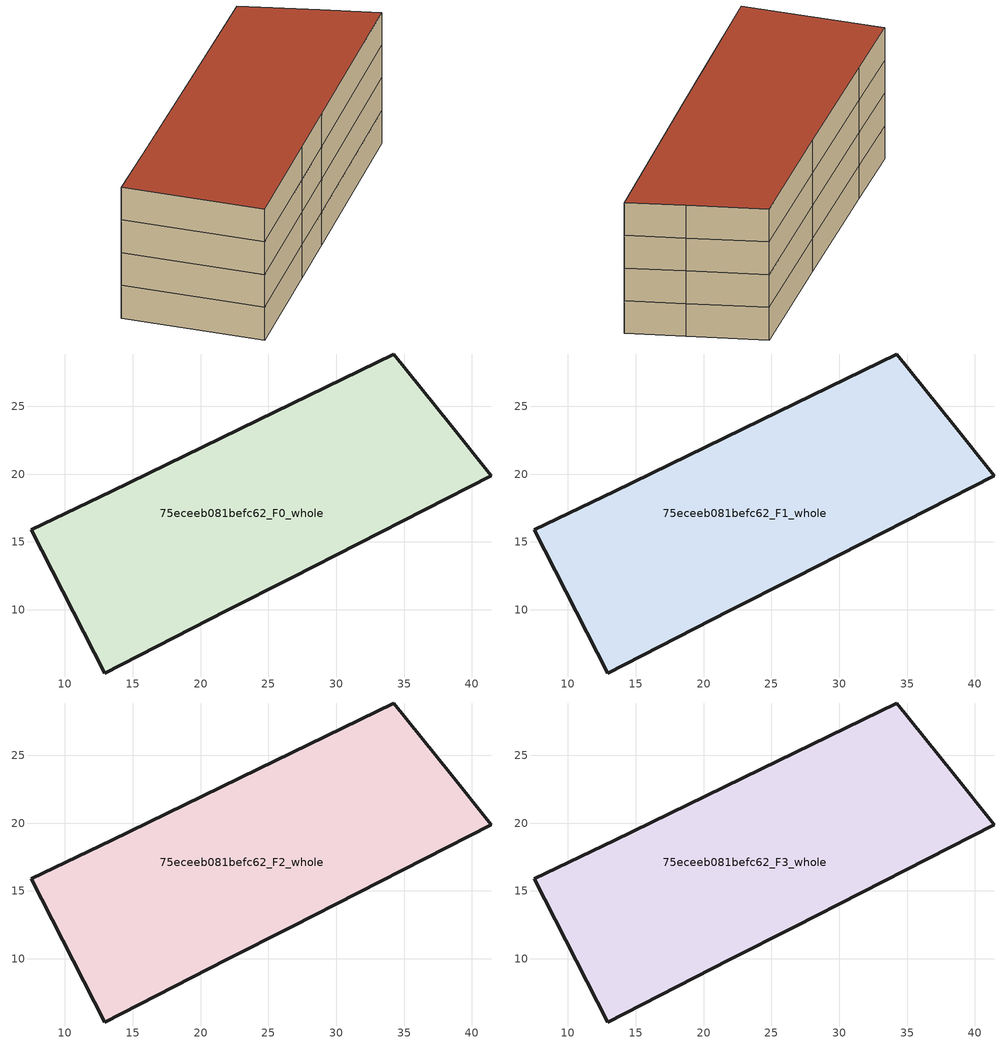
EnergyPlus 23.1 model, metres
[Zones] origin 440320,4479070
75eceeb081befc62_F0_whole
 floor ground (EU_floor_Construction): 38.36,23.71 41.41,19.9 26.73,12.38 21.87,9.92 12.92,5.34 7.53,15.89 13.45,18.75 24.2,23.96 34.23,28.86 z0
 wall outside (EU_wall_Construction): 41.41,19.9 38.36,23.71 34.23,28.86 24.2,23.96 13.45,18.75 7.53,15.89 12.92,5.34 21.87,9.92 26.73,12.38 41.41,19.9 z0:3
75eceeb081befc62_F1_whole
 floor to 75eceeb081befc62_F0_whole (EU_floor_Construction): 38.36,23.71 41.41,19.9 26.73,12.38 21.87,9.92 12.92,5.34 7.53,15.89 13.45,18.75 24.2,23.96 34.23,28.86 z3
 wall outside (EU_wall_Construction): 41.41,19.9 38.36,23.71 34.23,28.86 24.2,23.96 13.45,18.75 7.53,15.89 12.92,5.34 21.87,9.92 26.73,12.38 41.41,19.9 z3:6
75eceeb081befc62_F2_whole
 floor to 75eceeb081befc62_F1_whole (EU_floor_Construction): 38.36,23.71 41.41,19.9 26.73,12.38 21.87,9.92 12.92,5.34 7.53,15.89 13.45,18.75 24.2,23.96 34.23,28.86 z6
 wall outside (EU_wall_Construction): 41.41,19.9 38.36,23.71 34.23,28.86 24.2,23.96 13.45,18.75 7.53,15.89 12.92,5.34 21.87,9.92 26.73,12.38 41.41,19.9 z6:9
75eceeb081befc62_F3_whole
 floor to 75eceeb081befc62_F2_whole (EU_floor_Construction): 38.36,23.71 41.41,19.9 26.73,12.38 21.87,9.92 12.92,5.34 7.53,15.89 13.45,18.75 24.2,23.96 34.23,28.86 z9
 wall outside (EU_wall_Construction): 41.41,19.9 38.36,23.71 34.23,28.86 24.2,23.96 13.45,18.75 7.53,15.89 12.92,5.34 21.87,9.92 26.73,12.38 41.41,19.9 z9:12
 roof outside (EU_roof_Construction): 41.41,19.9 38.36,23.71 34.23,28.86 24.2,23.96 13.45,18.75 7.53,15.89 12.92,5.34 21.87,9.92 26.73,12.38 z12
[Building]
EU S2 Campaign: North Axis=0; Terrain=City; Solar Distribution=FullExterior
[Site:Location]
Madrid: Latitude=40.5; Longitude=-3.5; Time Zone=1; Elevation=609
[SizingPeriod:WeatherFileDays]
AnnualSizingPeriod: Begin Month=1; Begin Day of Month=1; End Month=12; End Day of Month=31; Day of Week for Start Day=Monday; Use Weather File Daylight Saving Period=No; Use Weather File Rain and Snow Indicators=No
[MATERIAL]
EU_InternalMass_Material: Roughness=MediumRough; Thickness=0.1; Conductivity=1; Density=1800; Specific Heat=900; Thermal Absorptance=0.9; Solar Absorptance=0.7; Visible Absorptance=0.7
[MATERIAL:NOMASS] Roughness=MediumRough; Thermal Absorptance=0.9; Solar Absorptance=0.7; Visible Absorptance=0.7
Name | Thermal Resistance
EU_wall_NoMass | 0.459673
EU_roof_NoMass | 0.495815
EU_floor_NoMass | 0.788942
[CONSTRUCTION]
EU_wall_Construction: EU_wall_NoMass
EU_roof_Construction: EU_roof_NoMass
EU_floor_Construction: EU_floor_NoMass
EU_InternalMass_Construction: EU_InternalMass_Material
[ZONE] Type=1; Multiplier=1; Ceiling Height=autocalculate; Volume=1066.79; Floor Area=autocalculate; Part of Total Floor Area=Yes
75eceeb081befc62_F0_whole; 75eceeb081befc62_F1_whole; 75eceeb081befc62_F2_whole; 75eceeb081befc62_F3_whole
[INTERNALMASS] Construction=EU_InternalMass_Construction; Surface Area=355.596
Name | Zone or ZoneList
75eceeb081befc62_F0_whole_EU_InternalMass | 75eceeb081befc62_F0_whole
75eceeb081befc62_F1_whole_EU_InternalMass | 75eceeb081befc62_F1_whole
75eceeb081befc62_F2_whole_EU_InternalMass | 75eceeb081befc62_F2_whole
75eceeb081befc62_F3_whole_EU_InternalMass | 75eceeb081befc62_F3_whole
[OTHEREQUIPMENT] Fuel Type=Electricity; Design Level Calculation Method=Watts/Area; Power per Zone Floor Area=1; Fraction Latent=0; Fraction Radiant=0; Fraction Lost=0; Carbon Dioxide Generation Rate=0; EndUse Subcategory=EU_Step8_InternalGains
Name | Zone or ZoneList or Space or SpaceList | Schedule
EU_Step8_InternalGain_75eceeb081befc62_F0_whole_f000 | 75eceeb081befc62_F0_whole | EU_Step8_GainSchedule_75eceeb081befc62_F0_whole_f000
EU_Step8_InternalGain_75eceeb081befc62_F1_whole_f000 | 75eceeb081befc62_F1_whole | EU_Step8_GainSchedule_75eceeb081befc62_F1_whole_f000
EU_Step8_InternalGain_75eceeb081befc62_F2_whole_f000 | 75eceeb081befc62_F2_whole | EU_Step8_GainSchedule_75eceeb081befc62_F2_whole_f000
EU_Step8_InternalGain_75eceeb081befc62_F3_whole_f000 | 75eceeb081befc62_F3_whole | EU_Step8_GainSchedule_75eceeb081befc62_F3_whole_f000
[ZONEVENTILATION:DESIGNFLOWRATE] Schedule=EU_AlwaysOn; Design Flow Rate Calculation Method=AirChanges/Hour; Air Changes per Hour=0.719161; Ventilation Type=Natural; Fan Pressure Rise=0; Fan Total Efficiency=1; Constant Term Coefficient=1; Temperature Term Coefficient=0; Velocity Term Coefficient=0; Velocity Squared Term Coefficient=0; Minimum Indoor Temperature=-100; Maximum Indoor Temperature=100; Delta Temperature=-100; Minimum Outdoor Temperature=-100; Maximum Outdoor Temperature=100; Maximum Wind Speed=40
Name | Zone or ZoneList or Space or SpaceList
EU_ConstantAir_75eceeb081befc62_F0_whole | 75eceeb081befc62_F0_whole
EU_ConstantAir_75eceeb081befc62_F1_whole | 75eceeb081befc62_F1_whole
EU_ConstantAir_75eceeb081befc62_F2_whole | 75eceeb081befc62_F2_whole
EU_ConstantAir_75eceeb081befc62_F3_whole | 75eceeb081befc62_F3_whole
[HVACTEMPLATE:THERMOSTAT] Constant Heating Setpoint=20; Constant Cooling Setpoint=50
EU_HeatOnly_75eceeb081befc62_F0_whole; EU_HeatOnly_75eceeb081befc62_F1_whole; EU_HeatOnly_75eceeb081befc62_F2_whole; EU_HeatOnly_75eceeb081befc62_F3_whole
[HVACTEMPLATE:ZONE:IDEALLOADSAIRSYSTEM] System Availability Schedule=EU_AlwaysOn; Maximum Heating Supply Air Temperature=50; Minimum Cooling Supply Air Temperature=13; Maximum Heating Supply Air Humidity Ratio=0.0156; Minimum Cooling Supply Air Humidity Ratio=0.0077; Heating Limit=NoLimit; Cooling Limit=NoLimit; Heating Availability Schedule=EU_AlwaysOn; Cooling Availability Schedule=EU_CoolingOff; Dehumidification Control Type=ConstantSensibleHeatRatio; Cooling Sensible Heat Ratio=0.7; Dehumidification Setpoint=60; Humidification Control Type=None; Humidification Setpoint=30; Outdoor Air Method=None; Outdoor Air Flow Rate per Person=0.00944; Outdoor Air Flow Rate per Zone Floor Area=0; Outdoor Air Flow Rate per Zone=0; Demand Controlled Ventilation Type=None; Outdoor Air Economizer Type=NoEconomizer; Heat Recovery Type=None; Sensible Heat Recovery Effectiveness=0.7; Latent Heat Recovery Effectiveness=0.65
Name | Template Thermostat
75eceeb081befc62_F0_whole | EU_HeatOnly_75eceeb081befc62_F0_whole
75eceeb081befc62_F1_whole | EU_HeatOnly_75eceeb081befc62_F1_whole
75eceeb081befc62_F2_whole | EU_HeatOnly_75eceeb081befc62_F2_whole
75eceeb081befc62_F3_whole | EU_HeatOnly_75eceeb081befc62_F3_whole
[SIZING:ZONE] Zone Cooling Design Supply Air Temperature Input Method=SupplyAirTemperature; Zone Cooling Design Supply Air Temperature=13; Zone Heating Design Supply Air Temperature Input Method=SupplyAirTemperature; Zone Heating Design Supply Air Temperature=50; Zone Cooling Design Supply Air Humidity Ratio=0.008; Zone Heating Design Supply Air Humidity Ratio=0.008; Cooling Design Air Flow Method=DesignDay; Cooling Design Air Flow Rate=0; Cooling Minimum Air Flow per Zone Floor Area=0.000762; Cooling Minimum Air Flow=0; Cooling Minimum Air Flow Fraction=0.2; Heating Design Air Flow Method=DesignDay; Heating Design Air Flow Rate=0; Heating Maximum Air Flow per Zone Floor Area=0.002032; Heating Maximum Air Flow=0.141576; Heating Maximum Air Flow Fraction=0.3; Account for Dedicated Outdoor Air System=No; Dedicated Outdoor Air System Control Strategy=NeutralSupplyAir; Dedicated Outdoor Air Low Setpoint Temperature for Design=autosize; Dedicated Outdoor Air High Setpoint Temperature for Design=autosize; Zone Load Sizing Method=Sensible Load Only No Latent Load; Zone Latent Cooling Design Supply Air Humidity Ratio Input Method=HumidityRatioDifference; Zone Cooling Design Supply Air Humidity Ratio Difference=0.005; Zone Latent Heating Design Supply Air Humidity Ratio Input Method=HumidityRatioDifference; Zone Humidification Design Supply Air Humidity Ratio Difference=0.005
75eceeb081befc62_F0_whole; 75eceeb081befc62_F1_whole; 75eceeb081befc62_F2_whole; 75eceeb081befc62_F3_whole
[SCHEDULE:CONSTANT]
Name | Hourly Value
EU_AlwaysOn | 1
EU_CoolingOff | 0
[SCHEDULE:FILE] Column Number=1; Rows to Skip at Top=0; Number of Hours of Data=8760; Column Separator=Comma; Interpolate to Timestep=No; Minutes per Item=60; Adjust Schedule for Daylight Savings=Yes
Name | File
EU_Step8_GainSchedule_75eceeb081befc62_F0_whole_f000 | C:\Users\o_iseri\Desktop\OpenUBEM\openubem\outputs\eu_evidence\EU-11\ES-MAD-BERRUGUETE\idfs\75eceeb081befc62\75eceeb081befc62_F0_whole_f000_gain.csv
EU_Step8_GainSchedule_75eceeb081befc62_F1_whole_f000 | C:\Users\o_iseri\Desktop\OpenUBEM\openubem\outputs\eu_evidence\EU-11\ES-MAD-BERRUGUETE\idfs\75eceeb081befc62\75eceeb081befc62_F1_whole_f000_gain.csv
EU_Step8_GainSchedule_75eceeb081befc62_F2_whole_f000 | C:\Users\o_iseri\Desktop\OpenUBEM\openubem\outputs\eu_evidence\EU-11\ES-MAD-BERRUGUETE\idfs\75eceeb081befc62\75eceeb081befc62_F2_whole_f000_gain.csv
EU_Step8_GainSchedule_75eceeb081befc62_F3_whole_f000 | C:\Users\o_iseri\Desktop\OpenUBEM\openubem\outputs\eu_evidence\EU-11\ES-MAD-BERRUGUETE\idfs\75eceeb081befc62\75eceeb081befc62_F3_whole_f000_gain.csv
